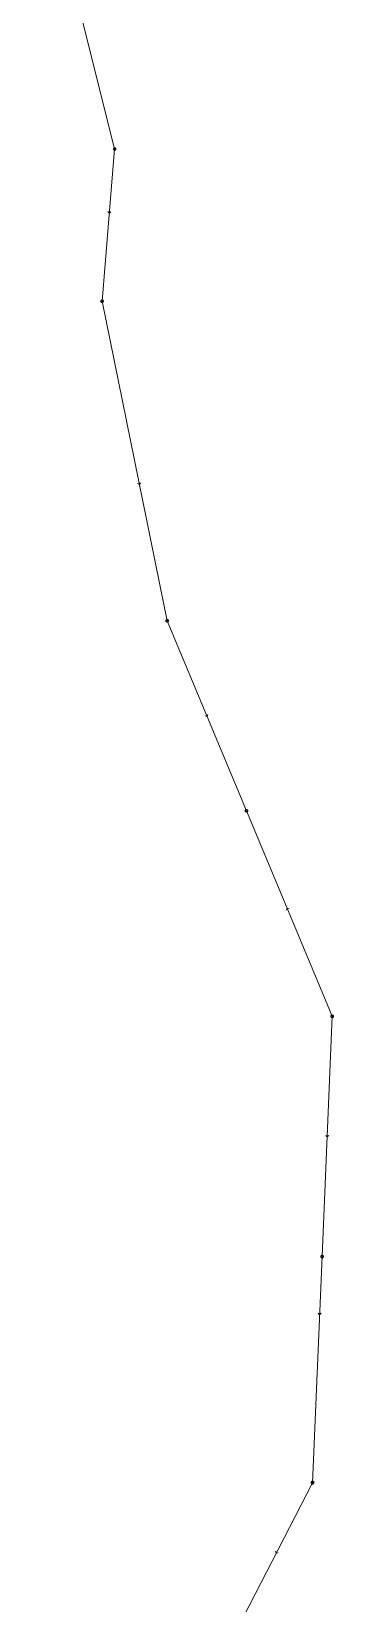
# Model space of a CAD drawing. Header units: metres. Extents: x 25504150 to 25508618, y 6694193 to 6702753.
# Drawn here: x 25506586 to 25506693, y 6700633 to 6701189 of the extents above; entities that cross this region are included whole.
import ezdxf

# ---------------------------------------------------------------- set-up
doc = ezdxf.new("R2010")
doc.units = ezdxf.units.M
for name, pattern in [('Sewer_node', [0]), ('Viemariputket', [0]), ('Viemarivarusteet', [0])]:
    doc.linetypes.add(name, pattern=pattern)
for name, color, linetype, lineweight in [('Sewer_node', 7, 'Sewer_node', 0), ('Viemariputket', 7, 'Viemariputket', 0), ('Viemarivarusteet', 7, 'Viemarivarusteet', 0)]:
    doc.layers.add(name, color=color, linetype=linetype, lineweight=lineweight)

msp = doc.modelspace()

# ---------------------------------------------------------------- linework, layer by layer
at = {"layer": 'Sewer_node', "color": 46, "linetype": 'Continuous', "true_color": 0x7f5f00, "flags": 128}
for points, elevation in [([(25506615.93, 6701147.6), (25506615.92, 6701147.67), (25506615.91, 6701147.74), (25506615.88, 6701147.81), (25506615.84, 6701147.87), (25506615.8, 6701147.93), (25506615.74, 6701147.97), (25506615.68, 6701148.01), (25506615.61, 6701148.04), (25506615.54, 6701148.05), (25506615.47, 6701148.06), (25506615.4, 6701148.05), (25506615.33, 6701148.04), (25506615.26, 6701148.01), (25506615.2, 6701147.97), (25506615.14, 6701147.93), (25506615.1, 6701147.87), (25506615.06, 6701147.81), (25506615.03, 6701147.74), (25506615.02, 6701147.67), (25506615.01, 6701147.6), (25506615.02, 6701147.53), (25506615.03, 6701147.46), (25506615.06, 6701147.39), (25506615.1, 6701147.33), (25506615.14, 6701147.27), (25506615.2, 6701147.23), (25506615.26, 6701147.19), (25506615.33, 6701147.16), (25506615.4, 6701147.15), (25506615.47, 6701147.14), (25506615.54, 6701147.15), (25506615.61, 6701147.16), (25506615.68, 6701147.19), (25506615.74, 6701147.23), (25506615.8, 6701147.27), (25506615.84, 6701147.33), (25506615.88, 6701147.39), (25506615.91, 6701147.46), (25506615.92, 6701147.53)], 40.57), ([(25506611.48, 6701093.82), (25506611.47, 6701093.89), (25506611.46, 6701093.96), (25506611.43, 6701094.03), (25506611.39, 6701094.09), (25506611.35, 6701094.15), (25506611.29, 6701094.19), (25506611.23, 6701094.23), (25506611.16, 6701094.26), (25506611.09, 6701094.27), (25506611.02, 6701094.28), (25506610.95, 6701094.27), (25506610.88, 6701094.26), (25506610.81, 6701094.23), (25506610.75, 6701094.19), (25506610.69, 6701094.15), (25506610.65, 6701094.09), (25506610.61, 6701094.03), (25506610.58, 6701093.96), (25506610.57, 6701093.89), (25506610.56, 6701093.82), (25506610.57, 6701093.75), (25506610.58, 6701093.68), (25506610.61, 6701093.61), (25506610.65, 6701093.55), (25506610.69, 6701093.49), (25506610.75, 6701093.45), (25506610.81, 6701093.41), (25506610.88, 6701093.38), (25506610.95, 6701093.37), (25506611.02, 6701093.36), (25506611.09, 6701093.37), (25506611.16, 6701093.38), (25506611.23, 6701093.41), (25506611.29, 6701093.45), (25506611.35, 6701093.49), (25506611.39, 6701093.55), (25506611.43, 6701093.61), (25506611.46, 6701093.68), (25506611.47, 6701093.75)], 39.16), ([(25506634.51, 6700980.88), (25506634.5, 6700980.95), (25506634.49, 6700981.02), (25506634.46, 6700981.09), (25506634.42, 6700981.15), (25506634.38, 6700981.21), (25506634.32, 6700981.25), (25506634.26, 6700981.29), (25506634.19, 6700981.32), (25506634.12, 6700981.33), (25506634.05, 6700981.34), (25506633.98, 6700981.33), (25506633.91, 6700981.32), (25506633.84, 6700981.29), (25506633.78, 6700981.25), (25506633.72, 6700981.21), (25506633.68, 6700981.15), (25506633.64, 6700981.09), (25506633.61, 6700981.02), (25506633.6, 6700980.95), (25506633.59, 6700980.88), (25506633.6, 6700980.81), (25506633.61, 6700980.74), (25506633.64, 6700980.67), (25506633.68, 6700980.61), (25506633.72, 6700980.55), (25506633.78, 6700980.51), (25506633.84, 6700980.47), (25506633.91, 6700980.44), (25506633.98, 6700980.43), (25506634.05, 6700980.42), (25506634.12, 6700980.43), (25506634.19, 6700980.44), (25506634.26, 6700980.47), (25506634.32, 6700980.51), (25506634.38, 6700980.55), (25506634.42, 6700980.61), (25506634.46, 6700980.67), (25506634.49, 6700980.74), (25506634.5, 6700980.81)], 40.53)]:
    msp.add_lwpolyline(points, close=True, dxfattribs=dict(at, elevation=elevation))
for points in [[(25506613.11, 6701125.52), (25506613.6, 6701124.96), (25506614.16, 6701125.44)], [(25506623.6, 6701029.44), (25506624.23, 6701029.03), (25506624.64, 6701029.65)], [(25506647.49, 6700947.29), (25506648.19, 6700947.02), (25506648.47, 6700947.7)], [(25506677.16, 6700879.01), (25506676.46, 6700879.29), (25506676.18, 6700878.6)], [(25506690.1, 6700798.97), (25506690.62, 6700798.42), (25506691.16, 6700798.92)], [(25506687.44, 6700736.13), (25506687.96, 6700735.58), (25506688.5, 6700736.09)], [(25506684.94, 6700676.75), (25506685.45, 6700676.2), (25506686, 6700676.71)], [(25506672.34, 6700651.97), (25506672.58, 6700651.26), (25506673.29, 6700651.48)]]:
    msp.add_lwpolyline(points, dxfattribs=at)
for points in [[(25506662.56, 6700913.7), (25506662.55, 6700913.77), (25506662.54, 6700913.85), (25506662.51, 6700913.91), (25506662.47, 6700913.98), (25506662.42, 6700914.03), (25506662.37, 6700914.08), (25506662.3, 6700914.12), (25506662.24, 6700914.15), (25506662.16, 6700914.16), (25506662.09, 6700914.17), (25506662.02, 6700914.16), (25506661.94, 6700914.15), (25506661.88, 6700914.12), (25506661.81, 6700914.08), (25506661.76, 6700914.03), (25506661.71, 6700913.98), (25506661.67, 6700913.91), (25506661.64, 6700913.85), (25506661.63, 6700913.77), (25506661.62, 6700913.7), (25506661.63, 6700913.63), (25506661.64, 6700913.55), (25506661.67, 6700913.49), (25506661.71, 6700913.42), (25506661.76, 6700913.37), (25506661.81, 6700913.32), (25506661.88, 6700913.28), (25506661.94, 6700913.25), (25506662.02, 6700913.24), (25506662.09, 6700913.23), (25506662.16, 6700913.24), (25506662.24, 6700913.25), (25506662.3, 6700913.28), (25506662.37, 6700913.32), (25506662.42, 6700913.37), (25506662.47, 6700913.42), (25506662.51, 6700913.49), (25506662.54, 6700913.55), (25506662.55, 6700913.63)], [(25506692.89, 6700841.06), (25506692.88, 6700841.13), (25506692.87, 6700841.21), (25506692.84, 6700841.27), (25506692.8, 6700841.34), (25506692.75, 6700841.39), (25506692.7, 6700841.44), (25506692.63, 6700841.48), (25506692.57, 6700841.51), (25506692.49, 6700841.52), (25506692.42, 6700841.53), (25506692.35, 6700841.52), (25506692.27, 6700841.51), (25506692.21, 6700841.48), (25506692.14, 6700841.44), (25506692.09, 6700841.39), (25506692.04, 6700841.34), (25506692, 6700841.27), (25506691.97, 6700841.21), (25506691.96, 6700841.13), (25506691.95, 6700841.06), (25506691.96, 6700840.99), (25506691.97, 6700840.91), (25506692, 6700840.85), (25506692.04, 6700840.78), (25506692.09, 6700840.73), (25506692.14, 6700840.68), (25506692.21, 6700840.64), (25506692.27, 6700840.61), (25506692.35, 6700840.6), (25506692.42, 6700840.59), (25506692.49, 6700840.6), (25506692.57, 6700840.61), (25506692.63, 6700840.64), (25506692.7, 6700840.68), (25506692.75, 6700840.73), (25506692.8, 6700840.78), (25506692.84, 6700840.85), (25506692.87, 6700840.91), (25506692.88, 6700840.99)], [(25506689.29, 6700756.15), (25506689.28, 6700756.22), (25506689.27, 6700756.29), (25506689.24, 6700756.36), (25506689.2, 6700756.42), (25506689.16, 6700756.48), (25506689.1, 6700756.52), (25506689.04, 6700756.56), (25506688.97, 6700756.59), (25506688.9, 6700756.6), (25506688.83, 6700756.61), (25506688.76, 6700756.6), (25506688.69, 6700756.59), (25506688.62, 6700756.56), (25506688.56, 6700756.52), (25506688.5, 6700756.48), (25506688.46, 6700756.42), (25506688.42, 6700756.36), (25506688.39, 6700756.29), (25506688.38, 6700756.22), (25506688.37, 6700756.15), (25506688.38, 6700756.08), (25506688.39, 6700756.01), (25506688.42, 6700755.94), (25506688.46, 6700755.88), (25506688.5, 6700755.82), (25506688.56, 6700755.78), (25506688.62, 6700755.74), (25506688.69, 6700755.71), (25506688.76, 6700755.7), (25506688.83, 6700755.69), (25506688.9, 6700755.7), (25506688.97, 6700755.71), (25506689.04, 6700755.74), (25506689.1, 6700755.78), (25506689.16, 6700755.82), (25506689.2, 6700755.88), (25506689.24, 6700755.94), (25506689.27, 6700756.01), (25506689.28, 6700756.08)], [(25506685.92, 6700676.2), (25506685.91, 6700676.27), (25506685.9, 6700676.35), (25506685.87, 6700676.41), (25506685.83, 6700676.48), (25506685.78, 6700676.53), (25506685.73, 6700676.58), (25506685.66, 6700676.62), (25506685.6, 6700676.65), (25506685.52, 6700676.66), (25506685.45, 6700676.67), (25506685.38, 6700676.66), (25506685.3, 6700676.65), (25506685.24, 6700676.62), (25506685.17, 6700676.58), (25506685.12, 6700676.53), (25506685.07, 6700676.48), (25506685.03, 6700676.41), (25506685, 6700676.35), (25506684.99, 6700676.27), (25506684.98, 6700676.2), (25506684.99, 6700676.13), (25506685, 6700676.05), (25506685.03, 6700675.99), (25506685.07, 6700675.92), (25506685.12, 6700675.87), (25506685.17, 6700675.82), (25506685.24, 6700675.78), (25506685.3, 6700675.75), (25506685.38, 6700675.74), (25506685.45, 6700675.73), (25506685.52, 6700675.74), (25506685.6, 6700675.75), (25506685.66, 6700675.78), (25506685.73, 6700675.82), (25506685.78, 6700675.87), (25506685.83, 6700675.92), (25506685.87, 6700675.99), (25506685.9, 6700676.05), (25506685.91, 6700676.13)]]:
    msp.add_lwpolyline(points, close=True, dxfattribs=at)
at = {"layer": 'Viemariputket', "color": 1, "linetype": 'Continuous', "lineweight": 15}
for p, q in [((25506615.47, 6701147.6, 35.45), (25506586.04, 6701265.39, 35.69)), ((25506611.02, 6701093.82, 35.36), (25506615.47, 6701147.6, 35.45)), ((25506634.05, 6700980.88, 35.26), (25506611.02, 6701093.82, 35.36)), ((25506662.09, 6700913.7), (25506634.05, 6700980.88, 35.26)), ((25506692.42, 6700841.06, 35.02), (25506662.09, 6700913.7)), ((25506688.83, 6700756.15, 34.91), (25506692.42, 6700841.06, 34.91)), ((25506685.45, 6700676.2, 34.75), (25506688.83, 6700756.15, 34.91)), ((25506658.99, 6700624.93, 34.69), (25506685.45, 6700676.2, 34.75))]:
    msp.add_line(p, q, dxfattribs=at)
at = {"layer": 'Viemarivarusteet', "color": 1}
for p in [(25506615.47, 6701147.6, 40.57), (25506611.02, 6701093.82, 39.16), (25506634.05, 6700980.88, 40.53), (25506662.09, 6700913.7), (25506692.42, 6700841.06), (25506688.83, 6700756.15), (25506685.45, 6700676.2)]:
    msp.add_point(p, dxfattribs=at)

doc.saveas('drawing.dxf')
